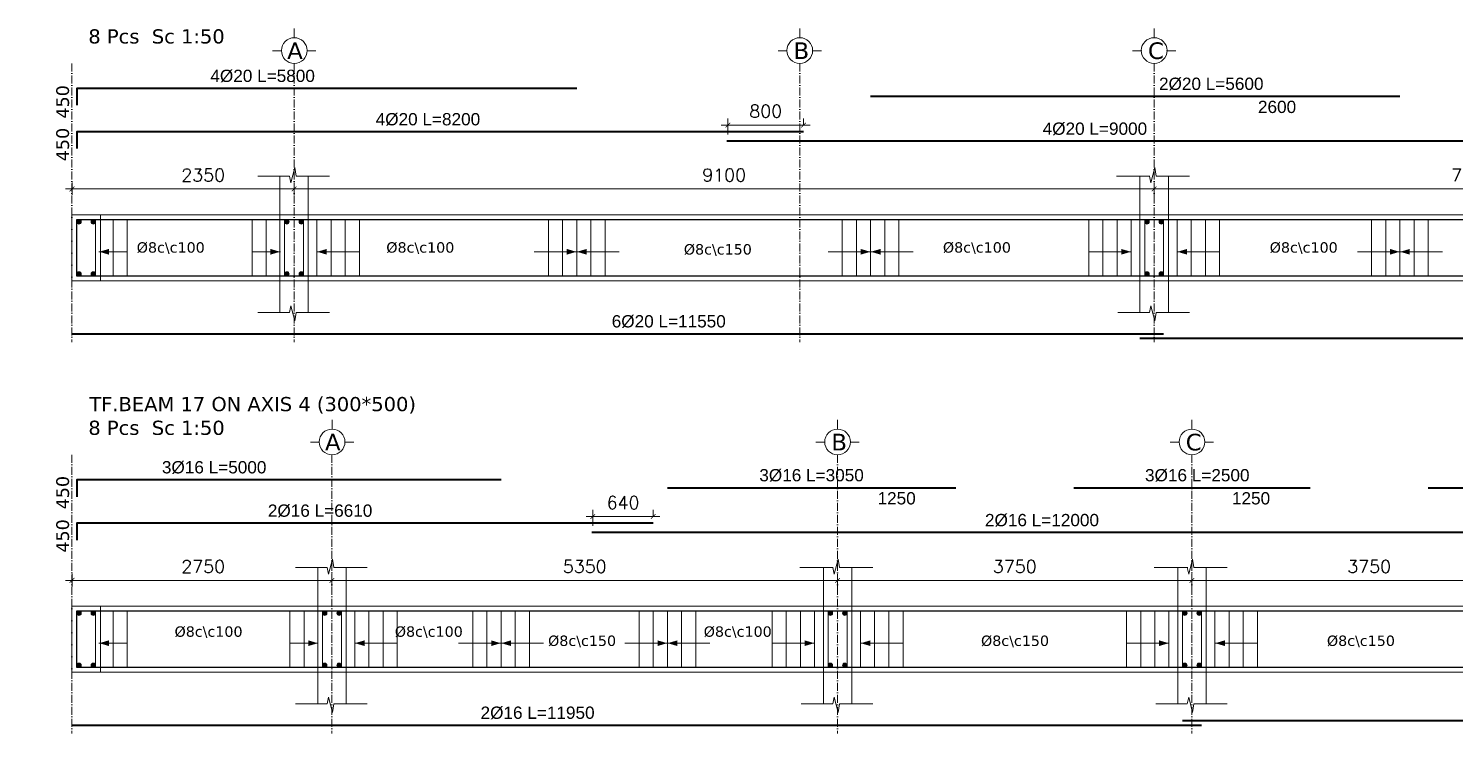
# Model space of a CAD drawing. Header units: inches. Extents: x -17020 to 43805, y -10194 to 123061.
# Drawn here: x 39891 to 41399, y 112285 to 113031 of the extents above; entities that cross this region are included whole.
import ezdxf

# ---------------------------------------------------------------- set-up
doc = ezdxf.new("R2010")
doc.units = ezdxf.units.IN
doc.header["$LTSCALE"] = 0.7
doc.header["$MEASUREMENT"] = 0
doc.linetypes.add('ACAD_ISO10W100', pattern=[18, 12, -3, 0, -3])
doc.layers.get('0').update_dxf_attribs({"lineweight": 13})
doc.layers.get('Defpoints').update_dxf_attribs({"lineweight": 5})
for name, color, linetype, lineweight in [('axis', 254, 'ACAD_ISO10W100', 9), ('BEAM FRAME', 5, 'Continuous', 18), ('COLUMN', 4, 'Continuous', 20), ('elevline', 30, 'Continuous', 20), ('FRAME 070', 5, 'Continuous', 60), ('hatch', 9, 'Continuous', 9), ('renforcment', 141, 'Continuous', 40), ('tex', 3, 'Continuous', 25), ('TEXT', 3, 'Continuous', 25), ('top rein. extension', 50, 'Continuous', 20), ('top renforcment', 7, 'Continuous', 40)]:
    doc.layers.add(name, color=color, linetype=linetype, lineweight=lineweight)
doc.styles.add('100', font='romans.shx', dxfattribs={"height": 13.5})
doc.styles.add('romanc', font='verdana.ttf', dxfattribs={"height": 250})
doc.styles.get("Standard").update_dxf_attribs({"font": 'arial.ttf', "height": 13})
doc.dimstyles.new('100', dxfattribs={"dimtxt": 13.5, "dimasz": 5, "dimexe": 7, "dimexo": 7, "dimgap": 8, "dimtad": 1, "dimdec": 0, "dimlfac": 10, "dimzin": 4, "dimdsep": 46, "dimtxsty": '100', "dimblk": 'ARCHTICK', "dimcen": 0.09, "dimdle": 7, "dimclrd": 1, "dimclre": 8, "dimclrt": 2, "dimadec": 0, "dimazin": 1, "dimtfac": 1, "dimtdec": 0, "dimtix": 1, "dimtofl": 0, "dimtmove": 0, "dimatfit": 3, "dimldrblk": 'ARCHTICK', "dimfxl": 0.18, "dimtolj": 1, "dimtzin": 0, "dimlwd": -1, "dimlwe": -1, "dimarcsym": 0})
doc.dimstyles.get("Standard").update_dxf_attribs({"dimtxt": 13, "dimasz": 5, "dimexe": 0.18, "dimexo": 0.0625, "dimgap": 6, "dimtad": 1, "dimdec": 0, "dimlfac": 10, "dimzin": 0, "dimdsep": 46, "dimtxsty": 'Standard', "dimblk": 'ARCHTICK', "dimcen": 0.09, "dimse1": 1, "dimse2": 1, "dimclrd": 1, "dimclre": 7, "dimclrt": 3, "dimadec": 0, "dimazin": 0, "dimtfac": 1, "dimtdec": 0, "dimtix": 1, "dimtofl": 0, "dimtmove": 0, "dimatfit": 3, "dimldrblk": 'ARCHTICK', "dimfxl": 1, "dimtolj": 1, "dimtzin": 0, "dimarcsym": 0})

# ---------------------------------------------------------------- blocks, each defined once
blk = doc.blocks.new('*D294')
at = {"layer": 'Defpoints', "color": 0, "transparency": 16777216}
for p in [(40629.7, 112911.5, -167.8), (41529.7, 112911.5, -221.1), (41529.7, 112911.5)]:
    blk.add_point(p, dxfattribs=at)
at = {"layer": 'TEXT', "color": 3, "transparency": 16777216, "insert": (41019, 112924.5), "char_height": 13, "attachment_point": 5}
blk.add_mtext('\\A1;4%%C20 L=9000', dxfattribs=at)
blk = doc.blocks.new('_ArchTick')
at = {"color": 0, "linetype": 'ByBlock', "lineweight": 0, "const_width": 0.15}
blk.add_lwpolyline([(-0.5, -0.5), (0.5, 0.5)], dxfattribs=at)
blk = doc.blocks.new('*D295')
at = {"color": 1, "transparency": 16777216}
blk.add_line((41088.7, 112860.9), (40164.7, 112860.9), dxfattribs=at)
at = {"color": 8, "transparency": 16777216}
for p, q in [((40171.7, 112854.9), (40171.7, 112867.9)), ((41081.7, 112854.3), (41081.7, 112867.9))]:
    blk.add_line(p, q, dxfattribs=at)
at = {"layer": 'Defpoints', "color": 0, "transparency": 16777216}
for p in [(40171.7, 112860.9), (40171.7, 112847.9), (41081.7, 112847.3)]:
    blk.add_point(p, dxfattribs=at)
at = {"color": 1, "transparency": 16777216, "xscale": 5, "yscale": 5, "zscale": 5, "rotation": 180}
blk.add_blockref('_ArchTick', (40171.7, 112860.9), dxfattribs=at)
at = {"color": 1, "transparency": 16777216, "xscale": 5, "yscale": 5, "zscale": 5}
blk.add_blockref('_ArchTick', (41081.7, 112860.9), dxfattribs=at)
at = {"color": 2, "transparency": 16777216, "insert": (40626.7, 112875.6), "char_height": 13.5, "attachment_point": 5, "style": '100'}
blk.add_mtext('\\A1;9100', dxfattribs=at)
blk = doc.blocks.new('*D296')
at = {"layer": 'Defpoints', "color": 0, "transparency": 16777216}
for p in [(39890.7, 112921.5, -218.5), (40710.7, 112921.5, -157.8), (40710.7, 112921.5)]:
    blk.add_point(p, dxfattribs=at)
at = {"layer": 'TEXT', "color": 3, "transparency": 16777216, "insert": (40313.3, 112934.5), "char_height": 13, "attachment_point": 5}
blk.add_mtext('\\A1;4%%C20 L=8200', dxfattribs=at)
blk = doc.blocks.new('*D313')
at = {"color": 8, "transparency": 16777216}
for p, q in [((40630.7, 112918.5), (40630.7, 112935.5)), ((40710.7, 112928.5), (40710.7, 112935.5))]:
    blk.add_line(p, q, dxfattribs=at)
at = {"color": 1, "transparency": 16777216}
blk.add_line((40623.7, 112928.5), (40717.7, 112928.5), dxfattribs=at)
at = {"layer": 'Defpoints', "color": 0, "transparency": 16777216}
for p in [(40710.7, 112928.5), (40710.7, 112921.5), (40630.7, 112911.5)]:
    blk.add_point(p, dxfattribs=at)
at = {"color": 1, "transparency": 16777216, "xscale": 5, "yscale": 5, "zscale": 5, "rotation": 180}
blk.add_blockref('_ArchTick', (40630.7, 112928.5), dxfattribs=at)
at = {"color": 1, "transparency": 16777216, "xscale": 5, "yscale": 5, "zscale": 5}
blk.add_blockref('_ArchTick', (40710.7, 112928.5), dxfattribs=at)
at = {"color": 2, "transparency": 16777216, "insert": (40670.7, 112943.2), "char_height": 13.5, "attachment_point": 5, "style": '100'}
blk.add_mtext('\\A1;800', dxfattribs=at)
blk = doc.blocks.new('*D297')
at = {"color": 1, "transparency": 16777216}
blk.add_line((41074.7, 112860.9), (41863.7, 112860.9), dxfattribs=at)
at = {"color": 8, "transparency": 16777216}
for p, q in [((41081.7, 112854.3), (41081.7, 112867.9)), ((41856.7, 112851.2), (41856.7, 112867.9))]:
    blk.add_line(p, q, dxfattribs=at)
at = {"layer": 'Defpoints', "color": 0, "transparency": 16777216}
for p in [(41856.7, 112860.9), (41081.7, 112847.3), (41856.7, 112844.2)]:
    blk.add_point(p, dxfattribs=at)
at = {"color": 1, "transparency": 16777216, "xscale": 5, "yscale": 5, "zscale": 5, "rotation": 180}
blk.add_blockref('_ArchTick', (41081.7, 112860.9), dxfattribs=at)
at = {"color": 1, "transparency": 16777216, "xscale": 5, "yscale": 5, "zscale": 5}
blk.add_blockref('_ArchTick', (41856.7, 112860.9), dxfattribs=at)
at = {"color": 2, "transparency": 16777216, "insert": (41419, 112875.6), "char_height": 13.5, "attachment_point": 5, "style": '100'}
blk.add_mtext('\\A1;7750', dxfattribs=at)
blk = doc.blocks.new('*D298')
at = {"layer": 'Defpoints', "color": 0, "transparency": 16777216}
for p in [(41066.7, 112702.8, -37100.9), (41066.7, 112702.8), (41866.7, 112702.8, -13870.6)]:
    blk.add_point(p, dxfattribs=at)
at = {"layer": 'TEXT', "color": 3, "transparency": 16777216, "insert": (41503.8, 112715.8), "char_height": 13, "attachment_point": 5}
blk.add_mtext('\\A1;4%%C20 L=8000', dxfattribs=at)
blk = doc.blocks.new('*D299')
at = {"color": 1, "transparency": 16777216}
blk.add_line((39929.7, 112860.9), (40178.7, 112860.9), dxfattribs=at)
at = {"color": 8, "transparency": 16777216}
for p, q in [((39936.7, 112854.6), (39936.7, 112867.9)), ((40171.7, 112854.8), (40171.7, 112867.9))]:
    blk.add_line(p, q, dxfattribs=at)
at = {"layer": 'Defpoints', "color": 0, "transparency": 16777216}
for p in [(40171.7, 112860.9), (39936.7, 112847.6), (40171.7, 112847.8)]:
    blk.add_point(p, dxfattribs=at)
at = {"color": 1, "transparency": 16777216, "xscale": 5, "yscale": 5, "zscale": 5, "rotation": 180}
blk.add_blockref('_ArchTick', (39936.7, 112860.9), dxfattribs=at)
at = {"color": 1, "transparency": 16777216, "xscale": 5, "yscale": 5, "zscale": 5}
blk.add_blockref('_ArchTick', (40171.7, 112860.9), dxfattribs=at)
at = {"color": 2, "transparency": 16777216, "insert": (40075.5, 112875.6), "char_height": 13.5, "attachment_point": 5, "style": '100'}
blk.add_mtext('\\A1;2350', dxfattribs=at)
blk = doc.blocks.new('*D300')
at = {"layer": 'Defpoints', "color": 0, "transparency": 16777216}
for p in [(39936.7, 112707.6, -37100.9), (39936.7, 112707.6), (41091.7, 112707.6, -13652.7)]:
    blk.add_point(p, dxfattribs=at)
at = {"layer": 'TEXT', "color": 3, "transparency": 16777216, "insert": (40568.1, 112720.6), "char_height": 13, "attachment_point": 5}
blk.add_mtext('\\A1;6%%C20 L=11550', dxfattribs=at)
blk = doc.blocks.new('*D306')
at = {"layer": 'Defpoints', "color": 0, "transparency": 16777216}
for p in [(39890.7, 112967.4, -218.5), (40470.7, 112967.4, -157.8), (40470.7, 112967.4)]:
    blk.add_point(p, dxfattribs=at)
at = {"layer": 'TEXT', "color": 3, "transparency": 16777216, "insert": (40138.4, 112980.4), "char_height": 13, "attachment_point": 5}
blk.add_mtext('\\A1;4%%C20 L=5800', dxfattribs=at)
blk = doc.blocks.new('*D307')
at = {"layer": 'Defpoints', "color": 0, "transparency": 16777216}
for p in [(40781.7, 112959, -203.1), (40781.7, 112959), (41341.7, 112959, -189.9)]:
    blk.add_point(p, dxfattribs=at)
at = {"layer": 'TEXT', "color": 3, "transparency": 16777216, "insert": (41142.1, 112972), "char_height": 13, "attachment_point": 5}
blk.add_mtext('\\A1;2%%C20 L=5600', dxfattribs=at)
blk = doc.blocks.new('*D308')
at = {"layer": 'Defpoints', "color": 0, "transparency": 16777216}
for p in [(41081.7, 112957.5), (41341.7, 112957.5), (41341.7, 112935.1)]:
    blk.add_point(p, dxfattribs=at)
at = {"layer": 'TEXT', "color": 3, "transparency": 16777216, "insert": (41211.7, 112947.7), "char_height": 13, "attachment_point": 5}
blk.add_mtext('\\A1;2600', dxfattribs=at)
blk = doc.blocks.new('*D353')
at = {"layer": 'Defpoints', "color": 0, "transparency": 16777216}
for p in [(40486.7, 112497.2, -167.8), (41686.7, 112497.2, 33.7), (41686.7, 112497.2)]:
    blk.add_point(p, dxfattribs=at)
at = {"layer": 'TEXT', "color": 3, "transparency": 16777216, "insert": (40963, 112510.2), "char_height": 13, "attachment_point": 5}
blk.add_mtext('\\A1;2%%C16 L=12000', dxfattribs=at)
blk = doc.blocks.new('*D354')
at = {"color": 1, "transparency": 16777216}
blk.add_line((40753.7, 112446.6), (40204.7, 112446.6), dxfattribs=at)
at = {"color": 8, "transparency": 16777216}
for p, q in [((40211.7, 112440.6), (40211.7, 112453.6)), ((40746.7, 112440.2), (40746.7, 112453.6))]:
    blk.add_line(p, q, dxfattribs=at)
at = {"layer": 'Defpoints', "color": 0, "transparency": 16777216}
for p in [(40211.7, 112446.6), (40211.7, 112433.6), (40746.7, 112433.2)]:
    blk.add_point(p, dxfattribs=at)
at = {"color": 1, "transparency": 16777216, "xscale": 5, "yscale": 5, "zscale": 5, "rotation": 180}
blk.add_blockref('_ArchTick', (40211.7, 112446.6), dxfattribs=at)
at = {"color": 1, "transparency": 16777216, "xscale": 5, "yscale": 5, "zscale": 5}
blk.add_blockref('_ArchTick', (40746.7, 112446.6), dxfattribs=at)
at = {"color": 2, "transparency": 16777216, "insert": (40479.2, 112461.3), "char_height": 13.5, "attachment_point": 5, "style": '100'}
blk.add_mtext('\\A1;5350', dxfattribs=at)
blk = doc.blocks.new('*D355')
at = {"layer": 'Defpoints', "color": 0, "transparency": 16777216}
for p in [(39890.7, 112507.2, -218.5), (40551.7, 112507.2, -157.8), (40551.7, 112507.2)]:
    blk.add_point(p, dxfattribs=at)
at = {"layer": 'TEXT', "color": 3, "transparency": 16777216, "insert": (40199.2, 112520.2), "char_height": 13, "attachment_point": 5}
blk.add_mtext('\\A1;2%%C16 L=6610', dxfattribs=at)
blk = doc.blocks.new('*D358')
at = {"color": 1, "transparency": 16777216}
blk.add_line((40480.7, 112514.2), (40558.7, 112514.2), dxfattribs=at)
at = {"color": 8, "transparency": 16777216}
for p, q in [((40487.7, 112504.2), (40487.7, 112521.2)), ((40551.7, 112514.2), (40551.7, 112521.2))]:
    blk.add_line(p, q, dxfattribs=at)
at = {"layer": 'Defpoints', "color": 0, "transparency": 16777216}
for p in [(40551.7, 112514.2), (40551.7, 112507.2), (40487.7, 112497.2)]:
    blk.add_point(p, dxfattribs=at)
at = {"color": 1, "transparency": 16777216, "xscale": 5, "yscale": 5, "zscale": 5, "rotation": 180}
blk.add_blockref('_ArchTick', (40487.7, 112514.2), dxfattribs=at)
at = {"color": 1, "transparency": 16777216, "xscale": 5, "yscale": 5, "zscale": 5}
blk.add_blockref('_ArchTick', (40551.7, 112514.2), dxfattribs=at)
at = {"color": 2, "transparency": 16777216, "insert": (40519.7, 112528.9), "char_height": 13.5, "attachment_point": 5, "style": '100'}
blk.add_mtext('\\A1;640', dxfattribs=at)
blk = doc.blocks.new('*D356')
at = {"color": 1, "transparency": 16777216}
blk.add_line((41114.7, 112446.6), (41503.7, 112446.6), dxfattribs=at)
at = {"color": 8, "transparency": 16777216}
for p, q in [((41121.7, 112440), (41121.7, 112453.6)), ((41496.7, 112437.7), (41496.7, 112453.6))]:
    blk.add_line(p, q, dxfattribs=at)
at = {"layer": 'Defpoints', "color": 0, "transparency": 16777216}
for p in [(41496.7, 112446.6), (41121.7, 112433), (41496.7, 112430.7)]:
    blk.add_point(p, dxfattribs=at)
at = {"color": 1, "transparency": 16777216, "xscale": 5, "yscale": 5, "zscale": 5, "rotation": 180}
blk.add_blockref('_ArchTick', (41121.7, 112446.6), dxfattribs=at)
at = {"color": 1, "transparency": 16777216, "xscale": 5, "yscale": 5, "zscale": 5}
blk.add_blockref('_ArchTick', (41496.7, 112446.6), dxfattribs=at)
at = {"color": 2, "transparency": 16777216, "insert": (41309.2, 112461.3), "char_height": 13.5, "attachment_point": 5, "style": '100'}
blk.add_mtext('\\A1;3750', dxfattribs=at)
blk = doc.blocks.new('*D336')
at = {"layer": 'Defpoints', "color": 0, "transparency": 16777216}
for p in [(41111.7, 112298.4, -37100.9), (41111.7, 112298.4), (41906.7, 112298.4, -13652.7)]:
    blk.add_point(p, dxfattribs=at)
at = {"layer": 'TEXT', "color": 3, "transparency": 16777216, "insert": (41649, 112311.4), "char_height": 13, "attachment_point": 5}
blk.add_mtext('\\A1;2%%C16 L=7950', dxfattribs=at)
blk = doc.blocks.new('*D337')
at = {"color": 1, "transparency": 16777216}
blk.add_line((39929.7, 112446.6), (40218.7, 112446.6), dxfattribs=at)
at = {"color": 8, "transparency": 16777216}
for p, q in [((39936.7, 112440.3), (39936.7, 112453.6)), ((40211.7, 112440.5), (40211.7, 112453.6))]:
    blk.add_line(p, q, dxfattribs=at)
at = {"layer": 'Defpoints', "color": 0, "transparency": 16777216}
for p in [(40211.7, 112446.6), (39936.7, 112433.3), (40211.7, 112433.5)]:
    blk.add_point(p, dxfattribs=at)
at = {"color": 1, "transparency": 16777216, "xscale": 5, "yscale": 5, "zscale": 5, "rotation": 180}
blk.add_blockref('_ArchTick', (39936.7, 112446.6), dxfattribs=at)
at = {"color": 1, "transparency": 16777216, "xscale": 5, "yscale": 5, "zscale": 5}
blk.add_blockref('_ArchTick', (40211.7, 112446.6), dxfattribs=at)
at = {"color": 2, "transparency": 16777216, "insert": (40075.5, 112461.3), "char_height": 13.5, "attachment_point": 5, "style": '100'}
blk.add_mtext('\\A1;2750', dxfattribs=at)
blk = doc.blocks.new('*D338')
at = {"layer": 'Defpoints', "color": 0, "transparency": 16777216}
for p in [(39936.7, 112293.3, -37100.9), (39936.7, 112293.3), (41131.7, 112293.3, -13652.7)]:
    blk.add_point(p, dxfattribs=at)
at = {"layer": 'TEXT', "color": 3, "transparency": 16777216, "insert": (40429.3, 112306.3), "char_height": 13, "attachment_point": 5}
blk.add_mtext('\\A1;2%%C16 L=11950', dxfattribs=at)
blk = doc.blocks.new('*D339')
at = {"color": 1, "transparency": 16777216}
blk.add_line((40739.7, 112446.6), (41128.7, 112446.6), dxfattribs=at)
at = {"color": 8, "transparency": 16777216}
for p, q in [((40746.7, 112440.2), (40746.7, 112453.6)), ((41121.7, 112439), (41121.7, 112453.6))]:
    blk.add_line(p, q, dxfattribs=at)
at = {"layer": 'Defpoints', "color": 0, "transparency": 16777216}
for p in [(41121.7, 112446.6), (40746.7, 112433.2), (41121.7, 112432)]:
    blk.add_point(p, dxfattribs=at)
at = {"color": 1, "transparency": 16777216, "xscale": 5, "yscale": 5, "zscale": 5, "rotation": 180}
blk.add_blockref('_ArchTick', (40746.7, 112446.6), dxfattribs=at)
at = {"color": 1, "transparency": 16777216, "xscale": 5, "yscale": 5, "zscale": 5}
blk.add_blockref('_ArchTick', (41121.7, 112446.6), dxfattribs=at)
at = {"color": 2, "transparency": 16777216, "insert": (40934.2, 112461.3), "char_height": 13.5, "attachment_point": 5, "style": '100'}
blk.add_mtext('\\A1;3750', dxfattribs=at)
blk = doc.blocks.new('*D348')
at = {"layer": 'Defpoints', "color": 0, "transparency": 16777216}
for p in [(39890.7, 112553.1, -218.5), (40390.7, 112553.1, -157.8), (40390.7, 112553.1)]:
    blk.add_point(p, dxfattribs=at)
at = {"layer": 'TEXT', "color": 3, "transparency": 16777216, "insert": (40087.1, 112566.1), "char_height": 13, "attachment_point": 5}
blk.add_mtext('\\A1;3%%C16 L=5000', dxfattribs=at)
blk = doc.blocks.new('*D349')
at = {"layer": 'Defpoints', "color": 0, "transparency": 16777216}
for p in [(40566.7, 112544.7, -203.1), (40566.7, 112544.7), (40871.7, 112544.7, -189.9)]:
    blk.add_point(p, dxfattribs=at)
at = {"layer": 'TEXT', "color": 3, "transparency": 16777216, "insert": (40719.2, 112557.7), "char_height": 13, "attachment_point": 5}
blk.add_mtext('\\A1;3%%C16 L=3050', dxfattribs=at)
blk = doc.blocks.new('*D350')
at = {"layer": 'Defpoints', "color": 0, "transparency": 16777216}
for p in [(40746.7, 112543.1), (40871.7, 112543.1), (40871.7, 112520.8)]:
    blk.add_point(p, dxfattribs=at)
at = {"layer": 'TEXT', "color": 3, "transparency": 16777216, "insert": (40809.2, 112533.4), "char_height": 13, "attachment_point": 5}
blk.add_mtext('\\A1;1250', dxfattribs=at)
blk = doc.blocks.new('*D351')
at = {"layer": 'Defpoints', "color": 0, "transparency": 16777216}
for p in [(40996.7, 112544.7, -203.1), (40996.7, 112544.7), (41246.7, 112544.7, -189.9)]:
    blk.add_point(p, dxfattribs=at)
at = {"layer": 'TEXT', "color": 3, "transparency": 16777216, "insert": (41127.3, 112557.7), "char_height": 13, "attachment_point": 5}
blk.add_mtext('\\A1;3%%C16 L=2500', dxfattribs=at)
blk = doc.blocks.new('*D352')
at = {"layer": 'Defpoints', "color": 0, "transparency": 16777216}
for p in [(41121.7, 112543.1), (41246.7, 112543.1), (41246.7, 112520.8)]:
    blk.add_point(p, dxfattribs=at)
at = {"layer": 'TEXT', "color": 3, "transparency": 16777216, "insert": (41184.2, 112533.4), "char_height": 13, "attachment_point": 5}
blk.add_mtext('\\A1;1250', dxfattribs=at)
blk = doc.blocks.new('*D360')
at = {"layer": 'Defpoints', "color": 0, "transparency": 16777216}
for p in [(41371.7, 112544.7, -203.1), (41371.7, 112544.7), (41631.7, 112544.7, -189.9)]:
    blk.add_point(p, dxfattribs=at)
at = {"layer": 'TEXT', "color": 3, "transparency": 16777216, "insert": (41512.3, 112557.7), "char_height": 13, "attachment_point": 5}
blk.add_mtext('\\A1;3%%C16 L=2600', dxfattribs=at)

msp = doc.modelspace()

# ---------------------------------------------------------------- hatches: boundary and pattern name
at = {"layer": 'elevline'}
for points in [[(39946.45, 112826.2, 1), (39941.69, 112826.2, 1)], [(39956.94, 112826.2, -1), (39961.69, 112826.2, -1)], [(40166.45, 112826.2, 1), (40161.69, 112826.2, 1)], [(40176.93, 112826.2, -1), (40181.69, 112826.2, -1)], [(41076.45, 112826.2, 1), (41071.69, 112826.2, 1)], [(41086.93, 112826.2, -1), (41091.69, 112826.2, -1)], [(39946.45, 112770.96, -1), (39941.69, 112770.96, -1)], [(39956.94, 112770.96, 1), (39961.69, 112770.96, 1)], [(40166.45, 112770.96, -1), (40161.69, 112770.96, -1)], [(40176.93, 112770.96, 1), (40181.69, 112770.96, 1)], [(41076.45, 112770.96, -1), (41071.69, 112770.96, -1)], [(41086.93, 112770.96, 1), (41091.69, 112770.96, 1)], [(39946.45, 112411.9, 1), (39941.69, 112411.9, 1)], [(39956.94, 112411.9, -1), (39961.69, 112411.9, -1)], [(40206.45, 112411.9, 1), (40201.69, 112411.9, 1)], [(40216.93, 112411.9, -1), (40221.69, 112411.9, -1)], [(40741.45, 112411.9, 1), (40736.69, 112411.9, 1)], [(40751.93, 112411.9, -1), (40756.69, 112411.9, -1)], [(41116.45, 112411.9, 1), (41111.69, 112411.9, 1)], [(41126.93, 112411.9, -1), (41131.69, 112411.9, -1)], [(39946.45, 112356.66, -1), (39941.69, 112356.66, -1)], [(39956.94, 112356.66, 1), (39961.69, 112356.66, 1)], [(40206.45, 112356.66, -1), (40201.69, 112356.66, -1)], [(40216.93, 112356.66, 1), (40221.69, 112356.66, 1)], [(40741.45, 112356.66, -1), (40736.69, 112356.66, -1)], [(40751.93, 112356.66, 1), (40756.69, 112356.66, 1)], [(41116.45, 112356.66, -1), (41111.69, 112356.66, -1)], [(41126.93, 112356.66, 1), (41131.69, 112356.66, 1)]]:
    msp.add_hatch(color=256, dxfattribs=at).paths.add_polyline_path(points)

# ---------------------------------------------------------------- linework, layer by layer
at = {"layer": 'axis'}
for p, q in [((39936.69, 112993.78), (39936.69, 112698.84)), ((40171.69, 112993.78), (40171.69, 112698.84)), ((40706.69, 112993.78), (40706.69, 112698.84)), ((41081.69, 112993.78), (41081.69, 112698.84)), ((39936.69, 112579.47), (39936.69, 112284.54)), ((40211.69, 112579.47), (40211.69, 112284.54)), ((40746.69, 112579.47), (40746.69, 112284.54)), ((41121.69, 112579.47), (41121.69, 112284.54))]:
    msp.add_line(p, q, dxfattribs=at)
at = {"layer": 'BEAM FRAME', "elevation": 217.91}
for points in [[(42896.69, 112763.58), (39936.69, 112763.58), (39936.69, 112833.58), (42896.69, 112833.58)], [(43146.86, 112349.28), (39936.69, 112349.28), (39936.69, 112419.28), (43146.86, 112419.28)]]:
    msp.add_lwpolyline(points, close=True, dxfattribs=at)
at = {"layer": 'COLUMN', "lineweight": 20}
for p, q in [((40156.69, 112874.51, 217.91), (40156.69, 112833.58, 217.91)), ((40186.69, 112874.51, 217.91), (40186.69, 112833.58, 217.91)), ((41066.69, 112874.51, 217.91), (41066.69, 112833.58, 217.91)), ((41096.69, 112874.51, 217.91), (41096.69, 112833.58, 217.91)), ((40156.69, 112730.16, 217.91), (40156.69, 112763.58, 217.91)), ((40186.69, 112730.16, 217.91), (40186.69, 112763.58, 217.91)), ((41066.69, 112730.16, 217.91), (41066.69, 112763.58, 217.91)), ((41096.69, 112730.16, 217.91), (41096.69, 112763.58, 217.91)), ((40196.69, 112460.21, 217.91), (40196.69, 112419.28, 217.91)), ((40226.69, 112460.21, 217.91), (40226.69, 112419.28, 217.91)), ((40731.69, 112460.21, 217.91), (40731.69, 112419.28, 217.91)), ((40761.69, 112460.21, 217.91), (40761.69, 112419.28, 217.91)), ((41106.69, 112460.21, 217.91), (41106.69, 112419.28, 217.91)), ((41136.69, 112460.21, 217.91), (41136.69, 112419.28, 217.91)), ((40196.69, 112315.85, 217.91), (40196.69, 112349.28, 217.91)), ((40226.69, 112315.85, 217.91), (40226.69, 112349.28, 217.91)), ((40731.69, 112315.85, 217.91), (40731.69, 112349.28, 217.91)), ((40761.69, 112315.85, 217.91), (40761.69, 112349.28, 217.91)), ((41106.69, 112315.85, 217.91), (41106.69, 112349.28, 217.91)), ((41136.69, 112315.85, 217.91), (41136.69, 112349.28, 217.91))]:
    msp.add_line(p, q, dxfattribs=at)
at = {"layer": 'elevline'}
for p, q in [((39961.73, 112768.58), (39961.73, 112828.58)), ((39980.19, 112768.58), (39980.19, 112828.58)), ((39995.19, 112768.58), (39995.19, 112828.58)), ((40127.2, 112768.58), (40127.2, 112828.58)), ((40142.2, 112768.58), (40142.2, 112828.58)), ((40181.73, 112768.58), (40181.73, 112828.58)), ((40195.8, 112768.58), (40195.8, 112828.58)), ((40210.76, 112768.58), (40210.76, 112828.58)), ((40225.76, 112768.58), (40225.76, 112828.58)), ((40240.76, 112768.58), (40240.76, 112828.58)), ((40440.73, 112768.58), (40440.73, 112828.58)), ((40455.73, 112768.58), (40455.73, 112828.58)), ((40470.69, 112768.58), (40470.69, 112828.58)), ((40485.65, 112768.58), (40485.65, 112828.58)), ((40500.65, 112768.58), (40500.65, 112828.58)), ((40751.73, 112768.58), (40751.73, 112828.58)), ((40766.73, 112768.58), (40766.73, 112828.58)), ((40781.69, 112768.58), (40781.69, 112828.58)), ((40796.65, 112768.58), (40796.65, 112828.58)), ((40811.65, 112768.58), (40811.65, 112828.58)), ((41012.42, 112768.58), (41012.42, 112828.58)), ((41027.42, 112768.58), (41027.42, 112828.58)), ((41042.42, 112768.58), (41042.42, 112828.58)), ((41057.38, 112768.58), (41057.38, 112828.58)), ((41106, 112768.58), (41106, 112828.58)), ((41120.96, 112768.58), (41120.96, 112828.58)), ((41135.96, 112768.58), (41135.96, 112828.58)), ((41150.96, 112768.58), (41150.96, 112828.58)), ((41311.73, 112768.58), (41311.73, 112828.58)), ((41326.73, 112768.58), (41326.73, 112828.58)), ((41341.69, 112768.58), (41341.69, 112828.58)), ((41356.65, 112768.58), (41356.65, 112828.58)), ((41371.65, 112768.58), (41371.65, 112828.58)), ((39961.73, 112354.28), (39961.73, 112414.28)), ((39980.19, 112354.28), (39980.19, 112414.28)), ((39995.19, 112354.28), (39995.19, 112414.28)), ((40167.2, 112354.28), (40167.2, 112414.28)), ((40182.2, 112354.28), (40182.2, 112414.28)), ((40221.73, 112354.28), (40221.73, 112414.28)), ((40235.8, 112354.28), (40235.8, 112414.28)), ((40250.76, 112354.28), (40250.76, 112414.28)), ((40265.76, 112354.28), (40265.76, 112414.28)), ((40280.76, 112354.28), (40280.76, 112414.28)), ((40360.73, 112354.28), (40360.73, 112414.28)), ((40375.73, 112354.28), (40375.73, 112414.28)), ((40390.69, 112354.28), (40390.69, 112414.28)), ((40405.65, 112354.28), (40405.65, 112414.28)), ((40420.65, 112354.28), (40420.65, 112414.28)), ((40536.73, 112354.28), (40536.73, 112414.28)), ((40551.73, 112354.28), (40551.73, 112414.28)), ((40566.69, 112354.28), (40566.69, 112414.28)), ((40581.65, 112354.28), (40581.65, 112414.28)), ((40596.65, 112354.28), (40596.65, 112414.28)), ((40677.42, 112354.28), (40677.42, 112414.28)), ((40692.42, 112354.28), (40692.42, 112414.28)), ((40707.42, 112354.28), (40707.42, 112414.28)), ((40722.38, 112354.28), (40722.38, 112414.28)), ((40771, 112354.28), (40771, 112414.28)), ((40785.96, 112354.28), (40785.96, 112414.28)), ((40800.96, 112354.28), (40800.96, 112414.28)), ((40815.96, 112354.28), (40815.96, 112414.28)), ((41052.42, 112354.28), (41052.42, 112414.28)), ((41067.42, 112354.28), (41067.42, 112414.28)), ((41082.42, 112354.28), (41082.42, 112414.28)), ((41097.38, 112354.28), (41097.38, 112414.28)), ((41146, 112354.28), (41146, 112414.28)), ((41160.96, 112354.28), (41160.96, 112414.28)), ((41175.96, 112354.28), (41175.96, 112414.28)), ((41190.96, 112354.28), (41190.96, 112414.28))]:
    msp.add_line(p, q, dxfattribs=at)
for centre in [(39944.07, 112826.2), (39959.31, 112826.2), (40164.07, 112826.2), (40179.31, 112826.2), (41074.07, 112826.2), (41089.31, 112826.2), (39944.07, 112770.96), (39959.31, 112770.96), (40164.07, 112770.96), (40179.31, 112770.96), (41074.07, 112770.96), (41089.31, 112770.96), (39944.07, 112411.9), (39959.31, 112411.9), (40204.07, 112411.9), (40219.31, 112411.9), (40739.07, 112411.9), (40754.31, 112411.9), (41114.07, 112411.9), (41129.31, 112411.9), (39944.07, 112356.66), (39959.31, 112356.66), (40204.07, 112356.66), (40219.31, 112356.66), (40739.07, 112356.66), (40754.31, 112356.66), (41114.07, 112356.66), (41129.31, 112356.66)]:
    msp.add_circle(centre, 2.38, dxfattribs=at)
at = {"layer": 'FRAME 070', "lineweight": 20}
for p, q in [((40166.68, 112874.51, 217.91), (40133.29, 112874.51, 217.91)), ((40168.19, 112867.43, 217.91), (40166.68, 112874.51, 217.91)), ((40172.37, 112883.51, 217.91), (40168.19, 112867.43, 217.91)), ((40173.72, 112874.51, 217.91), (40172.37, 112883.51, 217.91)), ((40209.08, 112874.51, 217.91), (40173.72, 112874.51, 217.91)), ((41077.16, 112874.51, 217.91), (41041.81, 112874.51, 217.91)), ((41078.19, 112867.43, 217.91), (41076.68, 112874.51, 217.91)), ((41082.37, 112883.51, 217.91), (41078.19, 112867.43, 217.91)), ((41083.72, 112874.51, 217.91), (41082.37, 112883.51, 217.91)), ((41119.08, 112874.51, 217.91), (41083.72, 112874.51, 217.91)), ((40168.19, 112737.23, 217.91), (40166.68, 112730.16, 217.91)), ((40172.37, 112721.16, 217.91), (40168.19, 112737.23, 217.91)), ((41078.19, 112737.23, 217.91), (41076.68, 112730.16, 217.91)), ((41082.37, 112721.16, 217.91), (41078.19, 112737.23, 217.91)), ((40166.68, 112730.16, 217.91), (40133.29, 112730.16, 217.91)), ((40173.72, 112730.16, 217.91), (40172.37, 112721.16, 217.91)), ((40209.08, 112730.16, 217.91), (40173.72, 112730.16, 217.91)), ((41076.68, 112730.16, 217.91), (41043.29, 112730.16, 217.91)), ((41083.72, 112730.16, 217.91), (41082.37, 112721.16, 217.91)), ((41119.08, 112730.16, 217.91), (41083.72, 112730.16, 217.91)), ((40212.37, 112469.21, 217.91), (40208.19, 112453.13, 217.91)), ((40213.72, 112460.21, 217.91), (40212.37, 112469.21, 217.91)), ((40747.37, 112469.21, 217.91), (40743.19, 112453.13, 217.91)), ((40748.72, 112460.21, 217.91), (40747.37, 112469.21, 217.91)), ((41122.37, 112469.21, 217.91), (41118.19, 112453.13, 217.91)), ((41123.72, 112460.21, 217.91), (41122.37, 112469.21, 217.91)), ((40206.68, 112460.21, 217.91), (40173.29, 112460.21, 217.91)), ((40208.19, 112453.13, 217.91), (40206.68, 112460.21, 217.91)), ((40249.08, 112460.21, 217.91), (40213.72, 112460.21, 217.91)), ((40742.16, 112460.21, 217.91), (40706.81, 112460.21, 217.91)), ((40743.19, 112453.13, 217.91), (40741.68, 112460.21, 217.91)), ((40784.08, 112460.21, 217.91), (40748.72, 112460.21, 217.91)), ((41117.16, 112460.21, 217.91), (41081.81, 112460.21, 217.91)), ((41118.19, 112453.13, 217.91), (41116.68, 112460.21, 217.91)), ((41159.08, 112460.21, 217.91), (41123.72, 112460.21, 217.91)), ((40206.68, 112315.85, 217.91), (40173.29, 112315.85, 217.91)), ((40208.19, 112322.93, 217.91), (40206.68, 112315.85, 217.91)), ((40212.37, 112306.85, 217.91), (40208.19, 112322.93, 217.91)), ((40213.72, 112315.85, 217.91), (40212.37, 112306.85, 217.91)), ((40249.08, 112315.85, 217.91), (40213.72, 112315.85, 217.91)), ((40741.68, 112315.85, 217.91), (40708.29, 112315.85, 217.91)), ((40743.19, 112322.93, 217.91), (40741.68, 112315.85, 217.91)), ((40747.37, 112306.85, 217.91), (40743.19, 112322.93, 217.91)), ((40748.72, 112315.85, 217.91), (40747.37, 112306.85, 217.91)), ((40784.08, 112315.85, 217.91), (40748.72, 112315.85, 217.91)), ((41116.68, 112315.85, 217.91), (41083.29, 112315.85, 217.91)), ((41118.19, 112322.93, 217.91), (41116.68, 112315.85, 217.91)), ((41122.37, 112306.85, 217.91), (41118.19, 112322.93, 217.91)), ((41123.72, 112315.85, 217.91), (41122.37, 112306.85, 217.91)), ((41159.08, 112315.85, 217.91), (41123.72, 112315.85, 217.91))]:
    msp.add_line(p, q, dxfattribs=at)
at = {"layer": 'FRAME 070', "lineweight": 15}
for points in [[(39966.69, 112763.58), (39936.69, 112763.58), (39936.69, 112833.58), (39966.69, 112833.58)], [(40186.69, 112763.58), (40156.69, 112763.58), (40156.69, 112833.58), (40186.69, 112833.58)], [(41096.69, 112763.58), (41066.69, 112763.58), (41066.69, 112833.58), (41096.69, 112833.58)], [(39966.69, 112349.28), (39936.69, 112349.28), (39936.69, 112419.28), (39966.69, 112419.28)], [(40226.69, 112349.28), (40196.69, 112349.28), (40196.69, 112419.28), (40226.69, 112419.28)], [(40761.69, 112349.28), (40731.69, 112349.28), (40731.69, 112419.28), (40761.69, 112419.28)], [(41136.69, 112349.28), (41106.69, 112349.28), (41106.69, 112419.28), (41136.69, 112419.28)]]:
    msp.add_lwpolyline(points, close=True, dxfattribs=at)
at = {"layer": 'hatch'}
for p, q in [((40171.89, 113030.75), (40171.89, 113021.01)), ((40706.69, 113030.75), (40706.69, 113021.02)), ((41081.69, 113030.75), (41081.69, 113021.02)), ((40148.97, 113007.27), (40158.7, 113007.27)), ((40194.81, 113007.27), (40185.08, 113007.27)), ((40683.77, 113007.27), (40693.5, 113007.27)), ((40729.61, 113007.27), (40719.88, 113007.27)), ((41058.77, 113007.27), (41068.5, 113007.27)), ((41104.61, 113007.27), (41094.88, 113007.27)), ((40211.89, 112616.44), (40211.89, 112606.71)), ((40746.69, 112616.45), (40746.69, 112606.71)), ((41121.69, 112616.45), (41121.69, 112606.71)), ((40188.97, 112592.97), (40198.7, 112592.97)), ((40234.81, 112592.97), (40225.08, 112592.97)), ((40723.77, 112592.97), (40733.5, 112592.97)), ((40769.61, 112592.97), (40759.88, 112592.97)), ((41098.77, 112592.97), (41108.5, 112592.97)), ((41144.61, 112592.97), (41134.88, 112592.97))]:
    msp.add_line(p, q, dxfattribs=at)
for centre in [(40171.89, 113007.39), (40706.69, 113007.4), (41081.69, 113007.4), (40211.89, 112593.09), (40746.69, 112593.09), (41121.69, 112593.09)]:
    msp.add_circle(centre, 13.62, dxfattribs=at)
at = {"layer": 'renforcment', "lineweight": -2, "elevation": 217.91}
for points in [[(42891.69, 112768.58), (39941.69, 112768.58), (39941.69, 112828.58), (42891.69, 112828.58)], [(43141.86, 112354.28), (39941.69, 112354.28), (39941.69, 112414.28), (43141.86, 112414.28)]]:
    msp.add_lwpolyline(points, close=True, dxfattribs=at)
at = {"layer": 'top rein. extension'}
for p, q in [((39965.23, 112794.42), (39995.19, 112794.42)), ((40157.16, 112794.42), (40127.2, 112794.42)), ((40195.8, 112794.42), (40240.76, 112794.42)), ((40470.69, 112794.42), (40425.73, 112794.42)), ((40470.69, 112794.42), (40515.65, 112794.42)), ((40781.69, 112794.42), (40736.73, 112794.42)), ((40781.69, 112794.42), (40826.65, 112794.42)), ((41057.38, 112794.42), (41012.42, 112794.42)), ((41106, 112794.42), (41150.96, 112794.42)), ((41341.69, 112794.42), (41296.73, 112794.42)), ((41341.69, 112794.42), (41386.65, 112794.42)), ((39965.23, 112380.12), (39995.19, 112380.12)), ((40197.16, 112380.12), (40167.2, 112380.12)), ((40235.8, 112380.12), (40280.76, 112380.12)), ((40390.69, 112380.12), (40345.73, 112380.12)), ((40390.69, 112380.12), (40435.65, 112380.12)), ((40566.69, 112380.12), (40521.73, 112380.12)), ((40566.69, 112380.12), (40611.65, 112380.12)), ((40722.38, 112380.12), (40677.42, 112380.12)), ((40771, 112380.12), (40815.96, 112380.12)), ((41097.38, 112380.12), (41052.42, 112380.12)), ((41146, 112380.12), (41190.96, 112380.12))]:
    msp.add_line(p, q, dxfattribs=at)
for points in [[(39975.71, 112797.42), (39965.58, 112794.42), (39975.71, 112791.42)], [(40146.68, 112797.42), (40156.81, 112794.42), (40146.68, 112791.42)], [(40206.28, 112797.42), (40196.15, 112794.42), (40206.28, 112791.42)], [(40460.22, 112797.42), (40470.34, 112794.42), (40460.22, 112791.42)], [(40481.16, 112797.42), (40471.04, 112794.42), (40481.16, 112791.42)], [(40771.22, 112797.42), (40781.34, 112794.42), (40771.22, 112791.42)], [(40792.16, 112797.42), (40782.04, 112794.42), (40792.16, 112791.42)], [(41046.9, 112797.42), (41057.03, 112794.42), (41046.9, 112791.42)], [(41116.48, 112797.42), (41106.35, 112794.42), (41116.48, 112791.42)], [(41331.22, 112797.42), (41341.34, 112794.42), (41331.22, 112791.42)], [(41352.16, 112797.42), (41342.04, 112794.42), (41352.16, 112791.42)], [(39975.71, 112383.12), (39965.58, 112380.12), (39975.71, 112377.12)], [(40186.68, 112383.12), (40196.81, 112380.12), (40186.68, 112377.12)], [(40246.28, 112383.12), (40236.15, 112380.12), (40246.28, 112377.12)], [(40380.22, 112383.12), (40390.34, 112380.12), (40380.22, 112377.12)], [(40401.16, 112383.12), (40391.04, 112380.12), (40401.16, 112377.12)], [(40556.22, 112383.12), (40566.34, 112380.12), (40556.22, 112377.12)], [(40577.16, 112383.12), (40567.04, 112380.12), (40577.16, 112377.12)], [(40711.9, 112383.12), (40722.03, 112380.12), (40711.9, 112377.12)], [(40781.48, 112383.12), (40771.35, 112380.12), (40781.48, 112377.12)], [(41086.9, 112383.12), (41097.03, 112380.12), (41086.9, 112377.12)], [(41156.48, 112383.12), (41146.35, 112380.12), (41156.48, 112377.12)]]:
    msp.add_solid(points, dxfattribs=at)
at = {"layer": 'top renforcment'}
for p, q in [((39936.69, 112707.59), (41091.69, 112707.59)), ((41066.69, 112702.84), (41866.69, 112702.84, -217.91)), ((41111.69, 112298.4), (41906.69, 112298.4)), ((39936.69, 112293.29), (41131.69, 112293.29))]:
    msp.add_line(p, q, dxfattribs=at)
for points in [[(40470.69, 112967.38), (39941.69, 112967.38), (39941.69, 112949.49)], [(40781.69, 112959.02), (41341.69, 112959.02)], [(40710.72, 112921.46), (39941.69, 112921.46), (39941.69, 112903.57)], [(41529.73, 112911.46), (40629.72, 112911.46)], [(40390.69, 112553.07), (39941.69, 112553.07), (39941.69, 112535.18)], [(40566.69, 112544.71), (40871.69, 112544.71)], [(40996.69, 112544.71), (41246.69, 112544.71)], [(41371.69, 112544.71), (41631.69, 112544.71)], [(40551.72, 112507.15), (39941.69, 112507.15), (39941.69, 112489.26)], [(41686.69, 112497.15), (40486.72, 112497.15)]]:
    msp.add_lwpolyline(points, dxfattribs=at)
at = {"layer": 'top renforcment', "lineweight": 15}
for points in [[(39961.69, 112768.58), (39941.69, 112768.58), (39941.69, 112828.58), (39961.69, 112828.58)], [(40181.69, 112768.58), (40161.69, 112768.58), (40161.69, 112828.58), (40181.69, 112828.58)], [(41091.69, 112768.58), (41071.69, 112768.58), (41071.69, 112828.58), (41091.69, 112828.58)], [(39961.69, 112354.28), (39941.69, 112354.28), (39941.69, 112414.28), (39961.69, 112414.28)], [(40221.69, 112354.28), (40201.69, 112354.28), (40201.69, 112414.28), (40221.69, 112414.28)], [(40756.69, 112354.28), (40736.69, 112354.28), (40736.69, 112414.28), (40756.69, 112414.28)], [(41131.69, 112354.28), (41111.69, 112354.28), (41111.69, 112414.28), (41131.69, 112414.28)]]:
    msp.add_lwpolyline(points, close=True, dxfattribs=at)

# ---------------------------------------------------------------- texts
at = {"layer": 'tex', "style": 'romanc'}
for s, p in [('%%C8c\\c100', (40005.19, 112793.51, -33436.19)), ('%%C8c\\c100', (40269.24, 112793.51, -33436.19)), ('%%C8c\\c150', (40584.04, 112791.51, -33436.19)), ('%%C8c\\c100', (40858.16, 112793.51, -33436.19)), ('%%C8c\\c100', (41203.92, 112793.51, -33436.19)), ('%%C8c\\c100', (40045.19, 112386.93, -33436.19)), ('%%C8c\\c100', (40278.24, 112386.93, -33436.19)), ('%%C8c\\c150', (40440.41, 112377.21, -33436.19)), ('%%C8c\\c100', (40605.08, 112386.93, -33436.19)), ('%%C8c\\c150', (40898.47, 112377.21, -33436.19)), ('%%C8c\\c150', (41264.46, 112377.21, -33436.19))]:
    msp.add_text(s, height=11, dxfattribs=at).set_placement(p)
at = {"layer": 'TEXT', "style": 'romanc'}
for s, height, p in [('8 Pcs  Sc 1:50 ', 15, (39954, 113014.91)), ('A', 17.6, (40164.36, 112998.47)), ('B', 17.6, (40700.09, 112998.47)), ('C', 17.6, (41075.09, 112998.47)), ('TF.BEAM 17 ON AXIS 4 (300*500)', 15, (39955.02, 112625.7)), ('8 Pcs  Sc 1:50 ', 15, (39954, 112600.61)), ('A', 17.6, (40204.36, 112584.17)), ('B', 17.6, (40740.09, 112584.17)), ('C', 17.6, (41115.09, 112584.17))]:
    msp.add_text(s, height=height, dxfattribs=at).set_placement(p)
for p in [(39933.52, 112935.43, -73175.05), (39933.52, 112890.28, -73175.05), (39933.52, 112521.8, -73175.05), (39933.52, 112475.98, -73175.05)]:
    msp.add_text('450', height=13.5, rotation=90, dxfattribs=at).set_placement(p)

# ---------------------------------------------------------------- dimensions: what is measured, and where the dimension line sits
for base, p1, p2, picture, middle in [((40710.72, 112928.46), (40630.72, 112911.46), (40710.72, 112921.46), '*D313', (40670.72, 112943.21)), ((40551.72, 112514.15), (40487.72, 112497.15), (40551.72, 112507.15), '*D358', (40519.72, 112528.9))]:
    dim = msp.add_linear_dim(base=base, p1=p1, p2=p2, angle=180, dimstyle='100')
    dim.commit()
    dim.dimension.update_dxf_attribs({"geometry": picture, "text_midpoint": middle})
for base, p1, p2, picture, middle in [((40171.69, 112860.88), (39936.69, 112847.56), (40171.69, 112847.77), '*D299', (40075.49, 112860.88)), ((41856.69, 112860.88), (41081.69, 112847.29), (41856.69, 112844.17), '*D297', (41419.04, 112860.88)), ((40211.69, 112446.58), (39936.69, 112433.26), (40211.69, 112433.47), '*D337', (40075.49, 112446.58)), ((41121.69, 112446.58), (40746.69, 112433.23), (41121.69, 112432.01), '*D339', (40934.19, 112446.58)), ((41496.69, 112446.58), (41121.69, 112432.99), (41496.69, 112430.67), '*D356', (41309.19, 112446.58))]:
    dim = msp.add_linear_dim(base=base, p1=p1, p2=p2, dimstyle='100')
    dim.commit()
    dim.dimension.update_dxf_attribs({"geometry": picture, "text_midpoint": middle, "dimtype": 160})
for base, p1, p2, picture, middle in [((40171.69, 112860.88), (41081.69, 112847.29), (40171.69, 112847.88), '*D295', (40626.69, 112860.88)), ((40211.69, 112446.58), (40746.69, 112433.23), (40211.69, 112433.58), '*D354', (40479.19, 112446.58))]:
    dim = msp.add_linear_dim(base=base, p1=p1, p2=p2, angle=180, dimstyle='100')
    dim.commit()
    dim.dimension.update_dxf_attribs({"geometry": picture, "text_midpoint": middle, "dimtype": 160})
at = {"layer": 'TEXT'}
for base, p1, p2, angle, text, picture, middle in [((40470.69, 112967.38), (39890.69, 112967.38, -218.54), (40470.69, 112967.38, -157.78), 0, '4%%C20 L=<>', '*D306', (40138.37, 112967.38)), ((40781.69, 112959.02), (41341.69, 112959.02, -189.88), (40781.69, 112959.02, -203.15), 180, '2%%C20 L=<>', '*D307', (41142.11, 112959.02)), ((40710.72, 112921.46), (39890.69, 112921.46, -218.54), (40710.72, 112921.46, -157.78), 0, '4%%C20 L=<>', '*D296', (40313.29, 112921.46)), ((41529.73, 112911.46), (40629.72, 112911.46, -167.76), (41529.73, 112911.46, -221.06), 0, '4%%C20 L=<>', '*D294', (41018.98, 112911.46)), ((39936.69, 112707.59, 12366.96), (41091.69, 112707.59, -1285.72), (39936.69, 112707.59, -24733.92), 180, '6%%C20 L=<>', '*D300', (40568.1, 112707.59, 12366.96)), ((41066.69, 112702.84, 12366.96), (41866.69, 112702.84, -1503.63), (41066.69, 112702.84, -24733.92), 180, '4%%C20 L=<>', '*D298', (41503.83, 112702.84, 12366.96)), ((40390.69, 112553.07), (39890.69, 112553.07, -218.54), (40390.69, 112553.07, -157.78), 0, '3%%C16 L=<>', '*D348', (40087.06, 112553.07)), ((40566.69, 112544.71), (40871.69, 112544.71, -189.88), (40566.69, 112544.71, -203.15), 180, '3%%C16 L=<>', '*D349', (40719.17, 112544.71)), ((40996.69, 112544.71), (41246.69, 112544.71, -189.88), (40996.69, 112544.71, -203.15), 180, '3%%C16 L=<>', '*D351', (41127.25, 112544.71)), ((41371.69, 112544.71), (41631.69, 112544.71, -189.88), (41371.69, 112544.71, -203.15), 180, '3%%C16 L=<>', '*D360', (41512.25, 112544.71)), ((40551.72, 112507.15), (39890.69, 112507.15, -218.54), (40551.72, 112507.15, -157.78), 0, '2%%C16 L=<>', '*D355', (40199.24, 112507.15)), ((41686.69, 112497.15), (40486.72, 112497.15, -167.76), (41686.69, 112497.15, 33.73), 0, '2%%C16 L=<>', '*D353', (40963.03, 112497.15)), ((41111.69, 112298.4, 12366.96), (41906.69, 112298.4, -1285.72), (41111.69, 112298.4, -24733.92), 180, '2%%C16 L=<>', '*D336', (41649, 112298.4, 12366.96)), ((39936.69, 112293.29, 12366.96), (41131.69, 112293.29, -1285.72), (39936.69, 112293.29, -24733.92), 180, '2%%C16 L=<>', '*D338', (40429.32, 112293.29, 12366.96))]:
    dim = msp.add_linear_dim(base=base, p1=p1, p2=p2, angle=angle, text=text, dimstyle='Standard', override={"dimsd1": 1, "dimsd2": 1, "dimfxl": 0.1, "dimfxlon": 1}, dxfattribs=at)
    dim.commit()
    dim.dimension.update_dxf_attribs({"geometry": picture, "text_midpoint": middle, "dimtype": 161})
for base, p1, p2, picture, middle in [((41341.69, 112935.06), (41081.69, 112957.45), (41341.69, 112957.45), '*D308', (41211.69, 112947.69)), ((40871.69, 112520.75), (40746.69, 112543.15), (40871.69, 112543.15), '*D350', (40809.19, 112533.39)), ((41246.69, 112520.75), (41121.69, 112543.15), (41246.69, 112543.15), '*D352', (41184.19, 112533.39))]:
    dim = msp.add_linear_dim(base=base, p1=p1, p2=p2, dimstyle='Standard', override={"dimsd1": 1, "dimsd2": 1, "dimfxl": 0.1, "dimfxlon": 1}, dxfattribs=at)
    dim.commit()
    dim.dimension.update_dxf_attribs({"geometry": picture, "text_midpoint": middle})

doc.saveas('drawing.dxf')
